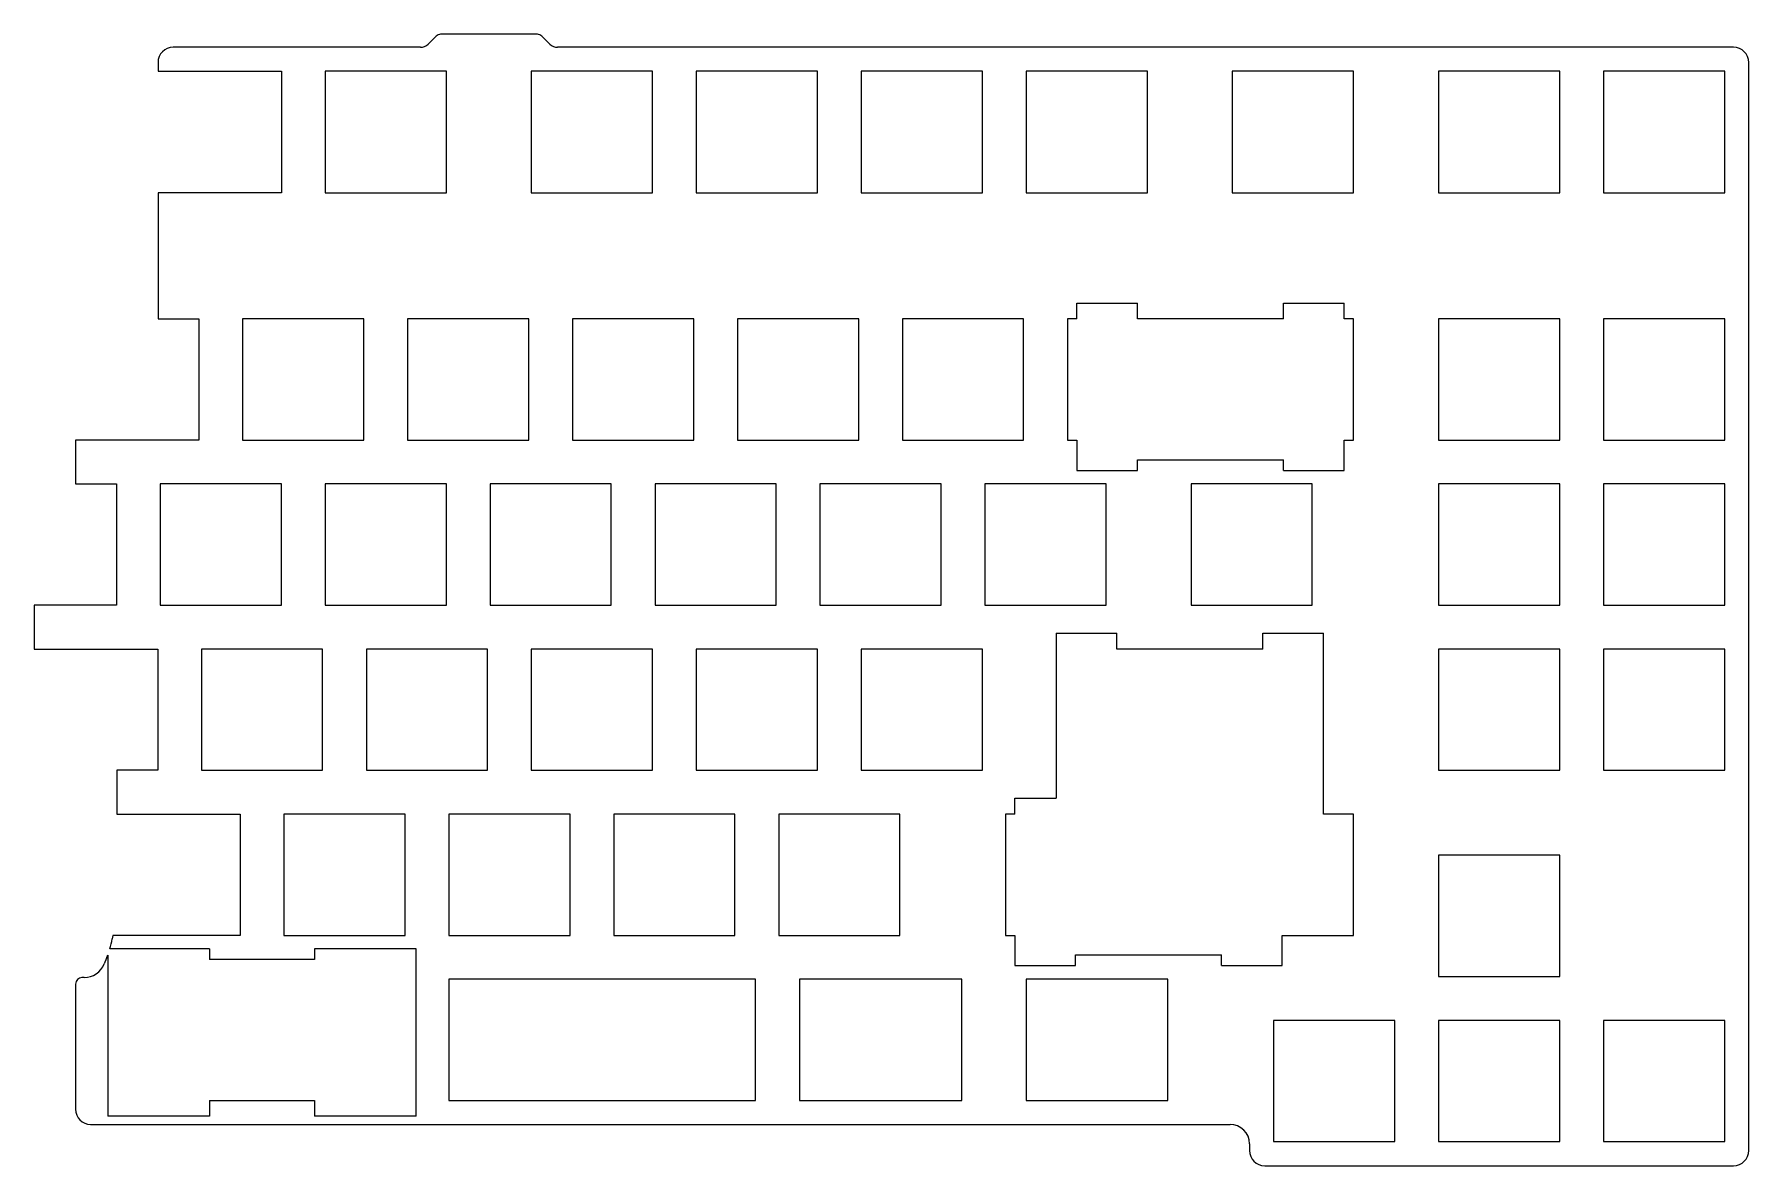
# Model space of a CAD drawing. Header units: millimetres. Extents: x -196 to 2, y -127 to 3.
import ezdxf

# ---------------------------------------------------------------- set-up
doc = ezdxf.new("R2010")
doc.units = ezdxf.units.MM

msp = doc.modelspace()

# ---------------------------------------------------------------- linework, layer by layer
at = {"color": 7, "linetype": 'Continuous', "lineweight": 25}
for p, q in [((-149.85, 3.03), (-150.77, 2.12)), ((-138.15, 3.25), (-149.32, 3.25)), ((-136.71, 2.12), (-137.62, 3.03)), ((-181.96, 0), (-181.96, -1.02)), ((-151.65, 1.75), (-180.21, 1.75)), ((0, 1.75), (-135.82, 1.75)), ((1.75, -125.59), (1.75, 0)), ((-181.96, -1.02), (-167.71, -1.02)), ((-167.71, -1.02), (-167.71, -15.03)), ((-148.66, -1.02), (-162.66, -1.02)), ((-162.66, -1.02), (-162.66, -15.03)), ((-148.66, -15.03), (-148.66, -1.02)), ((-124.85, -1.02), (-138.85, -1.02)), ((-138.85, -1.02), (-138.85, -15.03)), ((-124.85, -15.03), (-124.85, -1.02)), ((-105.8, -1.02), (-119.8, -1.02)), ((-119.8, -1.02), (-119.8, -15.03)), ((-105.8, -15.03), (-105.8, -1.02)), ((-86.75, -1.02), (-100.75, -1.02)), ((-100.75, -1.02), (-100.75, -15.03)), ((-86.75, -15.03), (-86.75, -1.02)), ((-67.7, -1.02), (-81.7, -1.02)), ((-81.7, -1.02), (-81.7, -15.03)), ((-67.7, -15.03), (-67.7, -1.02)), ((-43.89, -1.02), (-57.89, -1.02)), ((-57.89, -1.02), (-57.89, -15.03)), ((-43.89, -15.03), (-43.89, -1.02)), ((-20.07, -1.02), (-34.08, -1.02)), ((-34.08, -1.02), (-34.08, -15.03)), ((-20.07, -15.03), (-20.07, -1.02)), ((-1.02, -1.02), (-15.03, -1.02)), ((-15.03, -1.02), (-15.03, -15.03)), ((-1.02, -15.03), (-1.02, -1.02)), ((-181.96, -15.03), (-181.96, -29.6)), ((-167.71, -15.03), (-181.96, -15.03)), ((-162.66, -15.03), (-148.66, -15.03)), ((-138.85, -15.03), (-124.85, -15.03)), ((-119.8, -15.03), (-105.8, -15.03)), ((-100.75, -15.03), (-86.75, -15.03)), ((-81.7, -15.03), (-67.7, -15.03)), ((-57.89, -15.03), (-43.89, -15.03)), ((-34.08, -15.03), (-20.07, -15.03)), ((-15.03, -15.03), (-1.02, -15.03)), ((-181.96, -29.6), (-177.24, -29.6)), ((-177.24, -29.6), (-177.24, -43.6)), ((-158.19, -29.6), (-172.19, -29.6)), ((-172.19, -29.6), (-172.19, -43.6)), ((-158.19, -43.6), (-158.19, -29.6)), ((-139.14, -29.6), (-153.14, -29.6)), ((-153.14, -29.6), (-153.14, -43.6)), ((-139.14, -43.6), (-139.14, -29.6)), ((-120.09, -29.6), (-134.09, -29.6)), ((-134.09, -29.6), (-134.09, -43.6)), ((-120.09, -43.6), (-120.09, -29.6)), ((-101.04, -29.6), (-115.04, -29.6)), ((-115.04, -29.6), (-115.04, -43.6)), ((-101.04, -43.6), (-101.04, -29.6)), ((-81.99, -29.6), (-95.99, -29.6)), ((-95.99, -29.6), (-95.99, -43.6)), ((-81.99, -43.6), (-81.99, -29.6)), ((-76.94, -29.6), (-76.94, -43.6)), ((-75.85, -29.6), (-76.94, -29.6)), ((-75.85, -27.78), (-68.85, -27.78)), ((-75.85, -29.6), (-75.85, -27.78)), ((-68.85, -29.6), (-68.85, -27.78)), ((-51.97, -29.6), (-68.85, -29.6)), ((-51.97, -27.78), (-44.97, -27.78)), ((-51.97, -29.6), (-51.97, -27.78)), ((-44.97, -29.6), (-44.97, -27.78)), ((-43.89, -29.6), (-44.97, -29.6)), ((-43.89, -43.6), (-43.89, -29.6)), ((-20.07, -29.6), (-34.08, -29.6)), ((-34.08, -29.6), (-34.08, -43.6)), ((-20.07, -43.6), (-20.07, -29.6)), ((-1.02, -29.6), (-15.03, -29.6)), ((-15.03, -29.6), (-15.03, -43.6)), ((-1.02, -43.6), (-1.02, -29.6)), ((-191.49, -43.6), (-191.49, -48.65)), ((-177.24, -43.6), (-191.49, -43.6)), ((-172.19, -43.6), (-158.19, -43.6)), ((-153.14, -43.6), (-139.14, -43.6)), ((-134.09, -43.6), (-120.09, -43.6)), ((-115.04, -43.6), (-101.04, -43.6)), ((-95.99, -43.6), (-81.99, -43.6)), ((-76.94, -43.6), (-75.85, -43.6)), ((-75.85, -43.6), (-75.85, -47.08)), ((-44.97, -47.08), (-44.97, -43.6)), ((-44.97, -43.6), (-43.89, -43.6)), ((-34.08, -43.6), (-20.07, -43.6)), ((-15.03, -43.6), (-1.02, -43.6)), ((-75.85, -47.08), (-68.85, -47.08)), ((-68.85, -47.08), (-68.85, -45.85)), ((-68.85, -45.85), (-51.97, -45.85)), ((-51.97, -47.08), (-51.97, -45.85)), ((-51.97, -47.08), (-44.97, -47.08)), ((-191.49, -48.65), (-186.76, -48.65)), ((-186.76, -48.65), (-186.76, -62.65)), ((-167.71, -48.65), (-181.71, -48.65)), ((-181.71, -48.65), (-181.71, -62.65)), ((-167.71, -62.65), (-167.71, -48.65)), ((-148.66, -48.65), (-162.66, -48.65)), ((-162.66, -48.65), (-162.66, -62.65)), ((-148.66, -62.65), (-148.66, -48.65)), ((-129.61, -48.65), (-143.61, -48.65)), ((-143.61, -48.65), (-143.61, -62.65)), ((-129.61, -62.65), (-129.61, -48.65)), ((-110.56, -48.65), (-124.56, -48.65)), ((-124.56, -48.65), (-124.56, -62.65)), ((-110.56, -62.65), (-110.56, -48.65)), ((-91.51, -48.65), (-105.51, -48.65)), ((-105.51, -48.65), (-105.51, -62.65)), ((-91.51, -62.65), (-91.51, -48.65)), ((-72.46, -48.65), (-86.46, -48.65)), ((-86.46, -48.65), (-86.46, -62.65)), ((-72.46, -62.65), (-72.46, -48.65)), ((-62.65, -48.65), (-62.65, -62.65)), ((-48.65, -48.65), (-62.65, -48.65)), ((-48.65, -62.65), (-48.65, -48.65)), ((-20.07, -48.65), (-34.08, -48.65)), ((-34.08, -48.65), (-34.08, -62.65)), ((-20.07, -62.65), (-20.07, -48.65)), ((-1.02, -48.65), (-15.03, -48.65)), ((-15.03, -48.65), (-15.03, -62.65)), ((-1.02, -62.65), (-1.02, -48.65)), ((-196.25, -62.65), (-196.25, -67.7)), ((-186.76, -62.65), (-196.25, -62.65)), ((-181.71, -62.65), (-167.71, -62.65)), ((-162.66, -62.65), (-148.66, -62.65)), ((-143.61, -62.65), (-129.61, -62.65)), ((-124.56, -62.65), (-110.56, -62.65)), ((-105.51, -62.65), (-91.51, -62.65)), ((-86.46, -62.65), (-72.46, -62.65)), ((-62.65, -62.65), (-48.65, -62.65)), ((-34.08, -62.65), (-20.07, -62.65)), ((-15.03, -62.65), (-1.02, -62.65)), ((-78.23, -65.88), (-71.23, -65.88)), ((-78.23, -65.88), (-78.23, -84.93)), ((-71.23, -67.7), (-71.23, -65.88)), ((-54.36, -65.88), (-47.36, -65.88)), ((-54.36, -67.7), (-54.36, -65.88)), ((-47.36, -86.75), (-47.36, -65.88)), ((-196.25, -67.7), (-182, -67.7)), ((-182, -67.7), (-182, -81.7)), ((-162.95, -67.7), (-176.95, -67.7)), ((-176.95, -67.7), (-176.95, -81.7)), ((-162.95, -81.7), (-162.95, -67.7)), ((-143.9, -67.7), (-157.9, -67.7)), ((-157.9, -67.7), (-157.9, -81.7)), ((-143.9, -81.7), (-143.9, -67.7)), ((-124.85, -67.7), (-138.85, -67.7)), ((-138.85, -67.7), (-138.85, -81.7)), ((-124.85, -81.7), (-124.85, -67.7)), ((-105.8, -67.7), (-119.8, -67.7)), ((-119.8, -67.7), (-119.8, -81.7)), ((-105.8, -81.7), (-105.8, -67.7)), ((-86.75, -67.7), (-100.75, -67.7)), ((-100.75, -67.7), (-100.75, -81.7)), ((-86.75, -81.7), (-86.75, -67.7)), ((-54.36, -67.7), (-71.23, -67.7)), ((-20.07, -67.7), (-34.08, -67.7)), ((-34.08, -67.7), (-34.08, -81.7)), ((-20.07, -81.7), (-20.07, -67.7)), ((-1.02, -67.7), (-15.03, -67.7)), ((-15.03, -67.7), (-15.03, -81.7)), ((-1.02, -81.7), (-1.02, -67.7)), ((-186.72, -81.7), (-186.72, -86.75)), ((-182, -81.7), (-186.72, -81.7)), ((-176.95, -81.7), (-162.95, -81.7)), ((-157.9, -81.7), (-143.9, -81.7)), ((-138.85, -81.7), (-124.85, -81.7)), ((-119.8, -81.7), (-105.8, -81.7)), ((-100.75, -81.7), (-86.75, -81.7)), ((-34.08, -81.7), (-20.07, -81.7)), ((-15.03, -81.7), (-1.02, -81.7)), ((-82.99, -84.93), (-78.23, -84.93)), ((-82.99, -86.75), (-82.99, -84.93)), ((-186.72, -86.75), (-172.47, -86.75)), ((-172.47, -86.75), (-172.47, -100.75)), ((-153.43, -86.75), (-167.43, -86.75)), ((-167.43, -86.75), (-167.43, -100.75)), ((-153.43, -100.75), (-153.43, -86.75)), ((-134.38, -86.75), (-148.38, -86.75)), ((-148.38, -86.75), (-148.38, -100.75)), ((-134.38, -100.75), (-134.38, -86.75)), ((-115.33, -86.75), (-129.32, -86.75)), ((-129.32, -86.75), (-129.32, -100.75)), ((-115.33, -100.75), (-115.33, -86.75)), ((-96.28, -86.75), (-110.28, -86.75)), ((-110.28, -86.75), (-110.28, -100.75)), ((-96.28, -100.75), (-96.28, -86.75)), ((-82.99, -86.75), (-84.08, -86.75)), ((-84.08, -86.75), (-84.08, -100.75)), ((-43.89, -86.75), (-47.36, -86.75)), ((-43.89, -100.75), (-43.89, -86.75)), ((-20.07, -91.51), (-34.08, -91.51)), ((-34.08, -91.51), (-34.08, -105.51)), ((-20.07, -105.51), (-20.07, -91.51)), ((-187.18, -100.75), (-187.26, -101.15)), ((-172.47, -100.75), (-187.18, -100.75)), ((-167.43, -100.75), (-153.43, -100.75)), ((-148.38, -100.75), (-134.38, -100.75)), ((-129.32, -100.75), (-115.33, -100.75)), ((-110.28, -100.75), (-96.28, -100.75)), ((-84.08, -100.75), (-82.99, -100.75)), ((-82.99, -100.75), (-82.99, -104.23)), ((-52.12, -104.23), (-52.12, -100.75)), ((-52.12, -100.75), (-43.89, -100.75)), ((-176.01, -102.32), (-187.54, -102.32)), ((-176.01, -102.32), (-176.01, -103.55)), ((-152.13, -102.32), (-163.89, -102.32)), ((-163.89, -102.32), (-163.89, -103.55)), ((-152.13, -121.62), (-152.13, -102.32)), ((-187.91, -103.39), (-188.18, -104.05)), ((-187.77, -103.02), (-187.77, -121.62)), ((-163.89, -103.55), (-176.01, -103.55)), ((-82.99, -104.23), (-75.99, -104.23)), ((-75.99, -104.23), (-75.99, -103)), ((-75.99, -103), (-59.12, -103)), ((-59.12, -104.23), (-59.12, -103)), ((-59.12, -104.23), (-52.12, -104.23)), ((-191.49, -106.37), (-191.49, -120.82)), ((-190.5, -105.62), (-190.74, -105.62)), ((-148.38, -105.8), (-148.38, -119.8)), ((-112.94, -105.8), (-148.38, -105.8)), ((-112.94, -119.8), (-112.94, -105.8)), ((-89.13, -105.8), (-107.89, -105.8)), ((-107.89, -105.8), (-107.89, -119.8)), ((-89.13, -119.8), (-89.13, -105.8)), ((-65.32, -105.8), (-81.7, -105.8)), ((-81.7, -105.8), (-81.7, -119.8)), ((-65.32, -119.8), (-65.32, -105.8)), ((-34.08, -105.51), (-20.07, -105.51)), ((-53.12, -110.56), (-53.12, -124.56)), ((-39.12, -110.56), (-53.12, -110.56)), ((-39.12, -124.56), (-39.12, -110.56)), ((-34.08, -110.56), (-34.08, -124.56)), ((-20.07, -110.56), (-34.08, -110.56)), ((-20.07, -124.56), (-20.07, -110.56)), ((-15.03, -110.56), (-15.03, -124.56)), ((-1.02, -110.56), (-15.03, -110.56)), ((-1.02, -124.56), (-1.02, -110.56)), ((-176.01, -119.8), (-176.01, -121.62)), ((-176.01, -119.8), (-163.89, -119.8)), ((-163.89, -119.8), (-163.89, -121.62)), ((-148.38, -119.8), (-112.94, -119.8)), ((-107.89, -119.8), (-89.13, -119.8)), ((-81.7, -119.8), (-65.32, -119.8)), ((-189.74, -122.57), (-58.15, -122.57)), ((-176.01, -121.62), (-187.77, -121.62)), ((-152.13, -121.62), (-163.89, -121.62)), ((-53.12, -124.56), (-39.12, -124.56)), ((-34.08, -124.56), (-20.07, -124.56)), ((-15.03, -124.56), (-1.02, -124.56)), ((-55.9, -124.82), (-55.9, -125.59)), ((-54.15, -127.34), (0, -127.34))]:
    msp.add_line(p, q, dxfattribs=at)
for centre, radius, start, end in [((-151.65, 3), 1.25, 270, 315), ((-149.32, 2.5), 0.75, 90, 135), ((-138.15, 2.5), 0.75, 45, 90), ((-135.82, 3), 1.25, 225, 270), ((-180.21, 0), 1.75, 90, 180), ((0, 0), 1.75, 0, 90), ((-199.28, -98.84), 12.25, 343.4816, 349.0993), ((-190.5, -103.12), 2.5, 270, 338.1986), ((-199.28, -98.84), 12.25, 338.1986, 340.0582), ((-190.74, -106.37), 0.75, 90, 180), ((-189.74, -120.82), 1.75, 180, 270), ((-58.15, -124.82), 2.25, 0, 90), ((-54.15, -125.59), 1.75, 180, 270), ((0, -125.59), 1.75, 270, 0)]:
    msp.add_arc(centre, radius, start, end, dxfattribs=at)

doc.saveas('drawing.dxf')
